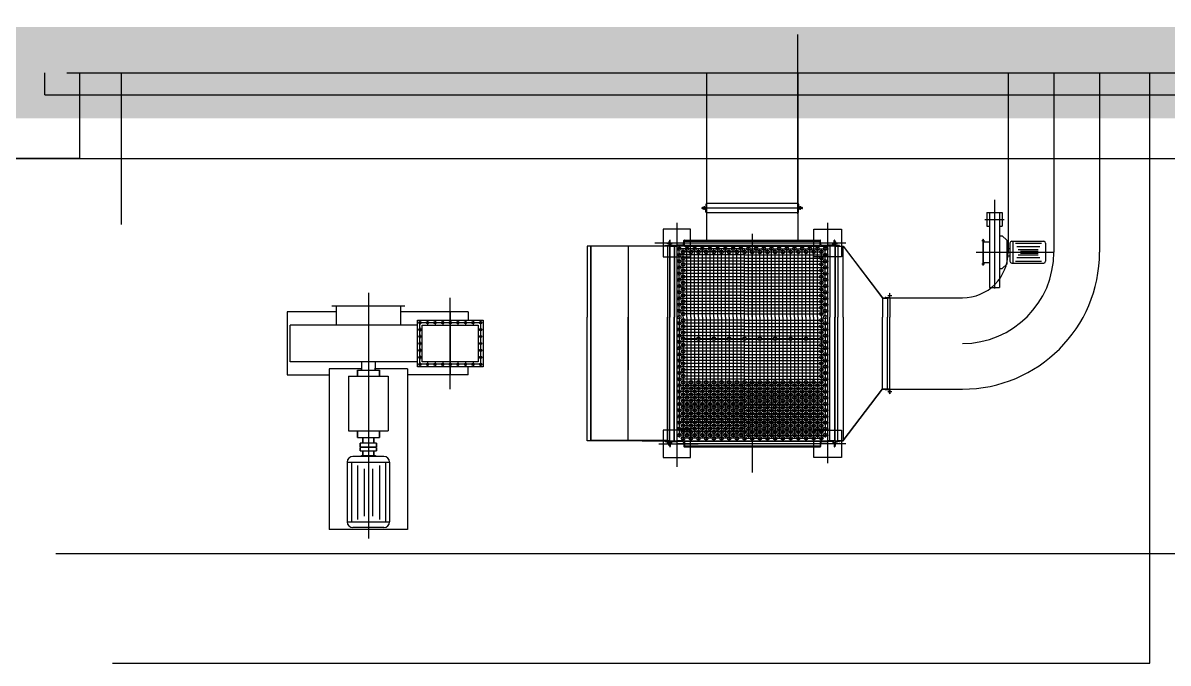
# Model space of a CAD drawing. Header units: metres. Extents: x -170 to 1091, y -90 to 504.
# Drawn here: x 223.02 to 235.55, y 76.24 to 83.24 of the extents above; entities that cross this region are included whole.
import ezdxf

# ---------------------------------------------------------------- set-up
doc = ezdxf.new("R2010")
doc.units = ezdxf.units.M
for name, pattern in [('PF_CENTER', [400, 250, -50, 50, -50]), ('PF_DASHED', [150, 100, -50]), ('PF_DIVIDE', [250, 100, -50, 0, -50, 0, -50])]:
    doc.linetypes.add(name, pattern=pattern)
for name, color, linetype in [('01', 7, 'CONTINUOUS'), ('02', 1, 'CONTINUOUS'), ('04', 2, 'PF_DASHED'), ('05', 4, 'PF_CENTER'), ('07', 6, 'PF_DIVIDE'), ('TKX', 3, 'CONTINUOUS')]:
    doc.layers.add(name, color=color, linetype=linetype)

msp = doc.modelspace()

# ---------------------------------------------------------------- linework, layer by layer
for p, q in [((226.4, 80.148, 0), (227.2, 80.148, 0)), ((226.45, 79.935, 0), (226.45, 80.148, 0)), ((227.15, 80.148, 0), (227.15, 79.935, 0)), ((227.336, 79.935, 0), (225.946, 79.935, 0)), ((226.68, 79.442, 0), (226.92, 79.442, 0)), ((226.68, 79.442, 0), (226.68, 79.376, 0)), ((226.68, 79.376, 0), (226.68, 79.442, 0)), ((226.725, 79.535, 0), (226.725, 79.442, 0)), ((226.725, 79.442, 0), (226.725, 79.465, 0)), ((226.875, 79.535, 0), (226.875, 79.442, 0)), ((226.875, 79.442, 0), (226.875, 79.465, 0)), ((226.92, 79.442, 0), (226.92, 79.376, 0)), ((226.92, 79.376, 0), (226.92, 79.442, 0)), ((226.583, 79.376, 0), (226.583, 78.777, 0)), ((226.583, 79.376, 0), (227.018, 79.376, 0)), ((227.018, 79.376, 0), (227.018, 78.777, 0)), ((226.583, 78.777, 0), (227.018, 78.777, 0)), ((226.68, 78.704, 0), (226.68, 78.777, 0)), ((226.68, 78.777, 0), (226.68, 78.704, 0)), ((226.68, 78.704, 0), (226.92, 78.704, 0)), ((226.74, 78.642, 0), (226.74, 78.704, 0)), ((226.74, 78.704, 0), (226.74, 78.642, 0)), ((226.86, 78.642, 0), (226.86, 78.704, 0)), ((226.86, 78.704, 0), (226.86, 78.642, 0)), ((226.92, 78.704, 0), (226.92, 78.777, 0)), ((226.92, 78.777, 0), (226.92, 78.704, 0)), ((226.71, 78.642, 0), (226.71, 78.603, 0)), ((226.71, 78.603, 0), (226.71, 78.642, 0)), ((226.89, 78.642, 0), (226.71, 78.642, 0)), ((226.71, 78.603, 0), (226.89, 78.603, 0)), ((226.71, 78.597, 0), (226.71, 78.558, 0)), ((226.71, 78.558, 0), (226.71, 78.597, 0)), ((226.89, 78.597, 0), (226.71, 78.597, 0)), ((226.74, 78.597, 0), (226.74, 78.603, 0)), ((226.74, 78.603, 0), (226.74, 78.597, 0)), ((226.86, 78.597, 0), (226.86, 78.603, 0)), ((226.86, 78.603, 0), (226.86, 78.597, 0)), ((226.89, 78.642, 0), (226.89, 78.603, 0)), ((226.89, 78.603, 0), (226.89, 78.642, 0)), ((226.89, 78.597, 0), (226.89, 78.558, 0)), ((226.89, 78.558, 0), (226.89, 78.597, 0)), ((226.969, 78.499, 0), (226.631, 78.499, 0)), ((226.71, 78.558, 0), (226.89, 78.558, 0)), ((226.74, 78.51, 0), (226.74, 78.558, 0)), ((226.74, 78.558, 0), (226.74, 78.51, 0)), ((226.86, 78.51, 0), (226.86, 78.558, 0)), ((226.86, 78.558, 0), (226.86, 78.51, 0)), ((226.568, 78.436, 0), (227.032, 78.436, 0)), ((226.568, 78.436, 0), (226.568, 77.782, 0)), ((227.032, 78.436, 0), (227.032, 77.782, 0)), ((226.568, 77.782, 0), (227.032, 77.782, 0)), ((226.969, 77.719, 0), (226.631, 77.719, 0))]:
    msp.add_line(p, q)
at = {"ltscale": 8}
for p, q in [((230.263, 79.791, 0), (230.393, 79.791, 0)), ((230.263, 79.781, 0), (230.393, 79.781, 0)), ((230.431, 79.791, 0), (230.561, 79.791, 0)), ((230.431, 79.781, 0), (230.561, 79.781, 0)), ((230.599, 79.791, 0), (230.729, 79.791, 0)), ((230.599, 79.781, 0), (230.729, 79.781, 0)), ((230.767, 79.791, 0), (230.897, 79.791, 0)), ((230.767, 79.781, 0), (230.897, 79.781, 0)), ((230.935, 79.791, 0), (231.065, 79.791, 0)), ((230.935, 79.781, 0), (231.065, 79.781, 0)), ((231.103, 79.791, 0), (231.233, 79.791, 0)), ((231.103, 79.781, 0), (231.233, 79.781, 0)), ((231.271, 79.791, 0), (231.401, 79.791, 0)), ((231.271, 79.781, 0), (231.401, 79.781, 0)), ((231.439, 79.791, 0), (231.569, 79.791, 0)), ((231.439, 79.781, 0), (231.569, 79.781, 0)), ((231.607, 79.791, 0), (231.737, 79.791, 0)), ((231.607, 79.781, 0), (231.737, 79.781, 0))]:
    msp.add_line(p, q, dxfattribs=at)
at = {"linetype": 'Continuous', "const_width": 1, "elevation": 0}
msp.add_lwpolyline([(165.7, 127.024), (280.5, 127.024), (280.5, 82.699), (165.7, 82.699)], close=True, dxfattribs=at)
at = {"elevation": 0}
msp.add_lwpolyline([(226.877, 78.51), (226.877, 78.499), (226.723, 78.499), (226.723, 78.51)], close=True, dxfattribs=at)
for centre, start, end in [((226.631, 78.436, 0), 90, 180), ((226.969, 78.436, 0), 0, 90), ((226.969, 77.782, 0), 270, 0)]:
    msp.add_arc(centre, 0.063, start, end)
at = {"layer": '01', "ltscale": 8}
for p, q in [((230.5, 82.699, 0), (230.5, 80.867, 0)), ((231.5, 82.699, 0), (231.5, 80.867, 0)), ((233.8, 82.699, 0), (233.8, 80.735, 0)), ((234.8, 82.699, 0), (234.8, 80.735, 0)), ((230.5, 81.217, 0), (230.45, 81.217, 0)), ((230.5, 81.217, 0), (230.45, 81.217, 0)), ((231.55, 81.217, 0), (230.45, 81.217, 0)), ((230.456, 81.223, 0), (230.488, 81.223, 0)), ((230.456, 81.211, 0), (230.488, 81.211, 0)), ((230.494, 81.261, 0), (230.494, 81.229, 0)), ((230.494, 81.173, 0), (230.494, 81.205, 0)), ((231.5, 81.267, 0), (230.498, 81.267, 0)), ((231.5, 81.217, 0), (231.55, 81.217, 0)), ((231.5, 81.217, 0), (231.55, 81.217, 0)), ((231.506, 81.261, 0), (231.506, 81.229, 0)), ((231.506, 81.173, 0), (231.506, 81.205, 0)), ((231.544, 81.223, 0), (231.512, 81.223, 0)), ((231.544, 81.211, 0), (231.512, 81.211, 0)), ((231.5, 81.167, 0), (230.498, 81.167, 0)), ((233.565, 81.169, 0), (233.565, 81.018, 0)), ((233.565, 81.169, 0), (233.735, 81.169, 0)), ((233.596, 81.169, 0), (233.596, 80.348, 0)), ((233.705, 81.169, 0), (233.705, 80.348, 0)), ((233.735, 81.169, 0), (233.735, 81.018, 0)), ((230.325, 80.985, 0), (230.025, 80.985, 0)), ((230.025, 80.985, 0), (230.025, 80.685, 0)), ((230.325, 80.685, 0), (230.325, 80.985, 0)), ((231.675, 80.685, 0), (231.675, 80.985, 0)), ((231.675, 80.985, 0), (231.975, 80.985, 0)), ((231.975, 80.985, 0), (231.975, 80.685, 0)), ((233.565, 81.018, 0), (233.596, 81.018, 0)), ((233.705, 81.018, 0), (233.735, 81.018, 0)), ((233.705, 81.018, 0), (233.735, 81.018, 0)), ((230.089, 80.847, 0), (230.089, 80.813, 0)), ((230.094, 80.802, 0), (230.094, 80.852, 0)), ((230.097, 80.802, 0), (230.097, 80.867, 0)), ((230.106, 80.82, 0), (230.102, 80.863, 0)), ((230.248, 80.82, 0), (230.252, 80.863, 0)), ((230.257, 80.867, 0), (231.743, 80.867, 0)), ((230.257, 80.802, 0), (230.257, 80.867, 0)), ((230.257, 80.855, 0), (231.743, 80.855, 0)), ((231.743, 80.802, 0), (231.743, 80.867, 0)), ((231.752, 80.82, 0), (231.748, 80.863, 0)), ((231.894, 80.82, 0), (231.898, 80.863, 0)), ((231.903, 80.802, 0), (231.903, 80.867, 0)), ((231.906, 80.802, 0), (231.906, 80.852, 0)), ((231.911, 80.847, 0), (231.911, 80.813, 0)), ((233.524, 80.877, 0), (233.528, 80.877, 0)), ((233.524, 80.877, 0), (233.524, 80.593, 0)), ((233.524, 80.847, 0), (233.596, 80.847, 0)), ((233.528, 80.877, 0), (233.528, 80.593, 0)), ((233.705, 80.915, 0), (233.735, 80.915, 0)), ((233.785, 80.865, 0), (233.735, 80.915, 0)), ((233.785, 80.865, 0), (233.785, 80.605, 0)), ((233.82, 80.835, 0), (233.82, 80.635, 0)), ((233.84, 80.855, 0), (234.19, 80.855, 0)), ((233.85, 80.855, 0), (233.85, 80.615, 0)), ((234.209, 80.835, 0), (234.209, 80.635, 0)), ((230.044, 80.802, 0), (229.194, 80.802, 0)), ((229.194, 80.802, 0), (229.194, 80.024, 0)), ((229.234, 78.668, 0), (229.234, 80.802, 0)), ((229.237, 78.668, 0), (229.237, 80.802, 0)), ((230.074, 80.799, 0), (229.237, 80.799, 0)), ((229.644, 80.799, 0), (229.644, 79.446, 0)), ((230.094, 80.802, 0), (230.044, 80.802, 0)), ((230.049, 80.807, 0), (230.083, 80.807, 0)), ((230.074, 80.802, 0), (230.074, 80.024, 0)), ((230.094, 80.814, 0), (230.094, 80.024, 0)), ((230.097, 80.814, 0), (230.097, 80.024, 0)), ((230.097, 80.802, 0), (230.177, 80.802, 0)), ((230.116, 80.811, 0), (230.177, 80.811, 0)), ((230.15, 80.802, 0), (230.15, 80.024, 0)), ((230.238, 80.811, 0), (230.177, 80.811, 0)), ((230.257, 80.802, 0), (230.177, 80.802, 0)), ((230.257, 80.811, 0), (231.743, 80.811, 0)), ((230.257, 80.802, 0), (231.743, 80.802, 0)), ((231.743, 80.802, 0), (231.823, 80.802, 0)), ((231.762, 80.811, 0), (231.823, 80.811, 0)), ((231.884, 80.811, 0), (231.823, 80.811, 0)), ((231.903, 80.802, 0), (231.823, 80.802, 0)), ((231.85, 80.814, 0), (231.85, 80.024, 0)), ((231.903, 80.814, 0), (231.903, 80.024, 0)), ((231.906, 80.814, 0), (231.906, 80.024, 0)), ((231.906, 80.802, 0), (231.956, 80.802, 0)), ((231.951, 80.807, 0), (231.916, 80.807, 0)), ((231.936, 80.802, 0), (231.936, 80.024, 0)), ((231.936, 80.799, 0), (231.995, 80.799, 0)), ((231.956, 80.802, 0), (231.996, 80.802, 0)), ((231.995, 80.799, 0), (232.425, 80.232, 0)), ((231.995, 80.024, 0), (231.995, 80.799, 0)), ((231.996, 80.802, 0), (232.426, 80.235, 0)), ((233.785, 80.775, 0), (233.82, 80.775, 0)), ((233.785, 80.695, 0), (233.82, 80.695, 0)), ((230.025, 80.685, 0), (230.325, 80.685, 0)), ((231.975, 80.685, 0), (231.675, 80.685, 0)), ((233.524, 80.623, 0), (233.596, 80.623, 0)), ((233.524, 80.593, 0), (233.528, 80.593, 0)), ((233.785, 80.605, 0), (233.735, 80.555, 0)), ((233.84, 80.615, 0), (234.19, 80.615, 0)), ((233.705, 80.555, 0), (233.735, 80.555, 0)), ((233.596, 80.348, 0), (233.705, 80.348, 0)), ((232.425, 80.232, 0), (232.481, 80.232, 0)), ((232.426, 80.235, 0), (232.506, 80.235, 0)), ((232.426, 80.235, 0), (233.3, 80.235, 0)), ((232.426, 80.232, 0), (232.426, 80.024, 0)), ((232.506, 80.235, 0), (232.456, 80.235, 0)), ((232.461, 80.24, 0), (232.495, 80.24, 0)), ((232.481, 80.235, 0), (232.481, 80.024, 0)), ((232.501, 80.28, 0), (232.501, 80.246, 0)), ((232.506, 80.235, 0), (232.506, 80.285, 0)), ((232.506, 80.235, 0), (232.506, 80.024, 0)), ((225.91, 80.08, 0), (225.91, 79.39, 0)), ((226.45, 80.08, 0), (225.91, 80.08, 0)), ((227.89, 80.08, 0), (227.15, 80.08, 0)), ((227.89, 80.08, 0), (227.89, 79.99, 0)), ((227.336, 79.48, 0), (227.336, 79.99, 0)), ((227.336, 79.99, 0), (228.056, 79.99, 0)), ((228.056, 79.99, 0), (228.056, 79.48, 0)), ((229.194, 78.668, 0), (229.194, 80.024, 0)), ((229.644, 78.671, 0), (229.644, 80.024, 0)), ((230.074, 78.668, 0), (230.074, 80.024, 0)), ((230.094, 78.668, 0), (230.094, 80.024, 0)), ((230.097, 78.668, 0), (230.097, 80.024, 0)), ((230.15, 78.668, 0), (230.15, 80.024, 0)), ((231.85, 78.668, 0), (231.85, 80.024, 0)), ((231.903, 78.668, 0), (231.903, 80.024, 0)), ((231.906, 78.668, 0), (231.906, 80.024, 0)), ((231.936, 78.668, 0), (231.936, 80.024, 0)), ((231.995, 80.024, 0), (231.995, 78.671, 0)), ((232.426, 79.235, 0), (232.426, 80.024, 0)), ((232.481, 79.235, 0), (232.481, 80.024, 0)), ((232.506, 79.235, 0), (232.506, 80.024, 0)), ((225.946, 79.535, 0), (225.946, 79.935, 0)), ((227.39, 79.535, 0), (227.39, 79.935, 0)), ((227.39, 79.935, 0), (228.002, 79.935, 0)), ((228.002, 79.935, 0), (228.002, 79.535, 0)), ((226.371, 79.458, 0), (226.371, 77.7, 0)), ((226.725, 79.458, 0), (226.371, 79.458, 0)), ((227.229, 79.458, 0), (226.875, 79.458, 0)), ((227.229, 79.458, 0), (227.229, 77.7, 0)), ((228.056, 79.48, 0), (227.336, 79.48, 0)), ((228.002, 79.535, 0), (227.39, 79.535, 0)), ((227.89, 79.39, 0), (227.89, 79.48, 0)), ((225.91, 79.39, 0), (226.371, 79.39, 0)), ((227.89, 79.39, 0), (227.229, 79.39, 0)), ((231.995, 78.671, 0), (232.425, 79.238, 0)), ((231.996, 78.668, 0), (232.426, 79.235, 0)), ((232.425, 79.238, 0), (232.481, 79.238, 0)), ((232.426, 79.235, 0), (232.506, 79.235, 0)), ((232.426, 79.235, 0), (233.3, 79.235, 0)), ((232.506, 79.235, 0), (232.456, 79.235, 0)), ((232.461, 79.23, 0), (232.495, 79.23, 0)), ((232.501, 79.19, 0), (232.501, 79.225, 0)), ((232.506, 79.235, 0), (232.506, 79.185, 0)), ((230.325, 78.785, 0), (230.025, 78.785, 0)), ((230.025, 78.785, 0), (230.025, 78.485, 0)), ((230.325, 78.485, 0), (230.325, 78.785, 0)), ((231.675, 78.785, 0), (231.975, 78.785, 0)), ((231.675, 78.485, 0), (231.675, 78.785, 0)), ((231.975, 78.785, 0), (231.975, 78.485, 0)), ((230.044, 78.668, 0), (229.194, 78.668, 0)), ((230.074, 78.671, 0), (229.237, 78.671, 0)), ((229.795, 78.668, 0), (231.743, 78.668, 0)), ((230.094, 78.668, 0), (230.044, 78.668, 0)), ((230.049, 78.663, 0), (230.083, 78.663, 0)), ((230.089, 78.623, 0), (230.089, 78.658, 0)), ((230.094, 78.668, 0), (230.094, 78.618, 0)), ((230.097, 78.668, 0), (230.177, 78.668, 0)), ((230.097, 78.668, 0), (230.097, 78.603, 0)), ((230.106, 78.651, 0), (230.102, 78.608, 0)), ((230.116, 78.66, 0), (230.177, 78.66, 0)), ((230.257, 78.668, 0), (230.177, 78.668, 0)), ((230.238, 78.66, 0), (230.177, 78.66, 0)), ((230.248, 78.651, 0), (230.252, 78.608, 0)), ((230.257, 78.668, 0), (230.257, 78.603, 0)), ((230.257, 78.665, 0), (231.743, 78.665, 0)), ((230.257, 78.615, 0), (231.743, 78.615, 0)), ((230.257, 78.603, 0), (231.743, 78.603, 0)), ((231.743, 78.668, 0), (231.823, 78.668, 0)), ((231.743, 78.668, 0), (231.743, 78.603, 0)), ((231.752, 78.651, 0), (231.748, 78.608, 0)), ((231.762, 78.66, 0), (231.823, 78.66, 0)), ((231.903, 78.668, 0), (231.823, 78.668, 0)), ((231.884, 78.66, 0), (231.823, 78.66, 0)), ((231.894, 78.651, 0), (231.898, 78.608, 0)), ((231.903, 78.668, 0), (231.903, 78.603, 0)), ((231.906, 78.668, 0), (231.906, 78.618, 0)), ((231.906, 78.668, 0), (231.956, 78.668, 0)), ((231.911, 78.623, 0), (231.911, 78.658, 0)), ((231.951, 78.663, 0), (231.916, 78.663, 0)), ((231.936, 78.671, 0), (231.995, 78.671, 0)), ((231.956, 78.668, 0), (231.996, 78.668, 0)), ((230.025, 78.485, 0), (230.325, 78.485, 0)), ((231.975, 78.485, 0), (231.675, 78.485, 0)), ((227.229, 77.7, 0), (226.371, 77.7, 0))]:
    msp.add_line(p, q, dxfattribs=at)
at = {"layer": '01'}
msp.add_line((227.336, 79.535, 0), (225.946, 79.535, 0), dxfattribs=at)
at = {"layer": '01', "ltscale": 8}
for centre, radius in [((230.202, 80.772, 0), 0.02), ((230.202, 80.704, 0), 0.02), ((230.244, 80.738, 0), 0.02), ((230.286, 80.772, 0), 0.02), ((230.328, 80.738, 0), 0.02), ((230.37, 80.772, 0), 0.02), ((230.412, 80.738, 0), 0.02), ((230.454, 80.772, 0), 0.02), ((230.496, 80.738, 0), 0.02), ((230.538, 80.772, 0), 0.02), ((230.58, 80.738, 0), 0.02), ((230.622, 80.772, 0), 0.02), ((230.664, 80.738, 0), 0.02), ((230.706, 80.772, 0), 0.02), ((230.748, 80.738, 0), 0.02), ((230.79, 80.772, 0), 0.02), ((230.832, 80.738, 0), 0.02), ((230.874, 80.772, 0), 0.02), ((230.916, 80.738, 0), 0.02), ((230.958, 80.772, 0), 0.02), ((231, 80.738, 0), 0.02), ((231.042, 80.772, 0), 0.02), ((231.084, 80.738, 0), 0.02), ((231.126, 80.772, 0), 0.02), ((231.168, 80.738, 0), 0.02), ((231.21, 80.772, 0), 0.02), ((231.252, 80.738, 0), 0.02), ((231.294, 80.772, 0), 0.02), ((231.336, 80.738, 0), 0.02), ((231.378, 80.772, 0), 0.02), ((231.42, 80.738, 0), 0.02), ((231.462, 80.772, 0), 0.02), ((231.504, 80.738, 0), 0.02), ((231.546, 80.772, 0), 0.02), ((231.588, 80.738, 0), 0.02), ((231.63, 80.772, 0), 0.02), ((231.672, 80.738, 0), 0.02), ((231.714, 80.772, 0), 0.02), ((231.756, 80.738, 0), 0.02), ((231.798, 80.772, 0), 0.02), ((231.798, 80.704, 0), 0.02), ((230.202, 80.636, 0), 0.02), ((230.202, 80.568, 0), 0.02), ((230.244, 80.67, 0), 0.02), ((230.244, 80.602, 0), 0.02), ((231.756, 80.67, 0), 0.02), ((231.756, 80.602, 0), 0.02), ((231.798, 80.636, 0), 0.02), ((231.798, 80.568, 0), 0.02), ((230.202, 80.5, 0), 0.02), ((230.202, 80.432, 0), 0.02), ((230.244, 80.534, 0), 0.02), ((230.244, 80.466, 0), 0.02), ((231.756, 80.534, 0), 0.02), ((231.756, 80.466, 0), 0.02), ((231.798, 80.5, 0), 0.02), ((231.798, 80.432, 0), 0.02), ((230.202, 80.364, 0), 0.02), ((230.244, 80.398, 0), 0.02), ((230.244, 80.33, 0), 0.02), ((231.756, 80.398, 0), 0.02), ((231.756, 80.33, 0), 0.02), ((231.798, 80.364, 0), 0.02), ((230.202, 80.296, 0), 0.02), ((230.202, 80.228, 0), 0.02), ((230.244, 80.262, 0), 0.02), ((230.244, 80.194, 0), 0.02), ((231.756, 80.262, 0), 0.02), ((231.756, 80.194, 0), 0.02), ((231.798, 80.296, 0), 0.02), ((231.798, 80.228, 0), 0.02), ((230.202, 80.16, 0), 0.02), ((230.202, 80.092, 0), 0.02), ((230.244, 80.126, 0), 0.02), ((230.244, 80.058, 0), 0.02), ((231.756, 80.126, 0), 0.02), ((231.756, 80.058, 0), 0.02), ((231.798, 80.16, 0), 0.02), ((231.798, 80.092, 0), 0.02), ((227.364, 79.963, 0), 0.012), ((227.447, 79.963, 0), 0.012), ((227.53, 79.963, 0), 0.012), ((227.613, 79.963, 0), 0.012), ((227.696, 79.963, 0), 0.012), ((227.779, 79.963, 0), 0.012), ((227.862, 79.963, 0), 0.012), ((227.945, 79.963, 0), 0.012), ((228.028, 79.963, 0), 0.012), ((230.202, 80.024, 0), 0.02), ((230.202, 79.956, 0), 0.02), ((230.244, 79.99, 0), 0.02), ((230.244, 79.922, 0), 0.02), ((231.756, 79.99, 0), 0.02), ((231.756, 79.922, 0), 0.02), ((231.798, 80.024, 0), 0.02), ((231.798, 79.956, 0), 0.02), ((227.364, 79.887, 0), 0.012), ((227.364, 79.811, 0), 0.012), ((228.028, 79.887, 0), 0.012), ((228.028, 79.811, 0), 0.012), ((230.202, 79.888, 0), 0.02), ((230.202, 79.82, 0), 0.02), ((230.244, 79.854, 0), 0.02), ((231.756, 79.854, 0), 0.02), ((231.798, 79.888, 0), 0.02), ((231.798, 79.82, 0), 0.02), ((227.364, 79.735, 0), 0.012), ((228.028, 79.735, 0), 0.012), ((230.202, 79.752, 0), 0.02), ((230.202, 79.684, 0), 0.02), ((230.244, 79.786, 0), 0.02), ((230.244, 79.718, 0), 0.02), ((230.412, 79.786, 0), 0.02), ((230.58, 79.786, 0), 0.02), ((230.748, 79.786, 0), 0.02), ((230.916, 79.786, 0), 0.02), ((231.084, 79.786, 0), 0.02), ((231.252, 79.786, 0), 0.02), ((231.42, 79.786, 0), 0.02), ((231.588, 79.786, 0), 0.02), ((231.756, 79.786, 0), 0.02), ((231.756, 79.718, 0), 0.02), ((231.798, 79.752, 0), 0.02), ((231.798, 79.684, 0), 0.02), ((227.364, 79.659, 0), 0.012), ((227.364, 79.583, 0), 0.012), ((228.028, 79.659, 0), 0.012), ((228.028, 79.583, 0), 0.012), ((230.202, 79.616, 0), 0.02), ((230.202, 79.548, 0), 0.02), ((230.244, 79.65, 0), 0.02), ((230.244, 79.582, 0), 0.02), ((231.756, 79.65, 0), 0.02), ((231.756, 79.582, 0), 0.02), ((231.798, 79.616, 0), 0.02), ((231.798, 79.548, 0), 0.02), ((227.364, 79.507, 0), 0.012), ((227.447, 79.507, 0), 0.012), ((227.53, 79.507, 0), 0.012), ((227.613, 79.507, 0), 0.012), ((227.696, 79.507, 0), 0.012), ((227.779, 79.507, 0), 0.012), ((227.862, 79.507, 0), 0.012), ((227.945, 79.507, 0), 0.012), ((228.028, 79.507, 0), 0.012), ((230.202, 79.48, 0), 0.02), ((230.244, 79.514, 0), 0.02), ((230.244, 79.446, 0), 0.02), ((231.756, 79.514, 0), 0.02), ((231.756, 79.446, 0), 0.02), ((231.798, 79.48, 0), 0.02), ((230.202, 79.412, 0), 0.02), ((230.202, 79.344, 0), 0.02), ((230.244, 79.378, 0), 0.02), ((230.244, 79.31, 0), 0.02), ((230.328, 79.31, 0), 0.02), ((230.412, 79.31, 0), 0.02), ((230.496, 79.31, 0), 0.02), ((230.58, 79.31, 0), 0.02), ((230.664, 79.31, 0), 0.02), ((230.748, 79.31, 0), 0.02), ((230.832, 79.31, 0), 0.02), ((230.916, 79.31, 0), 0.02), ((231, 79.31, 0), 0.02), ((231.084, 79.31, 0), 0.02), ((231.168, 79.31, 0), 0.02), ((231.252, 79.31, 0), 0.02), ((231.336, 79.31, 0), 0.02), ((231.42, 79.31, 0), 0.02), ((231.504, 79.31, 0), 0.02), ((231.588, 79.31, 0), 0.02), ((231.672, 79.31, 0), 0.02), ((231.756, 79.378, 0), 0.02), ((231.756, 79.31, 0), 0.02), ((231.798, 79.412, 0), 0.02), ((231.798, 79.344, 0), 0.02), ((230.202, 79.276, 0), 0.02), ((230.202, 79.208, 0), 0.02), ((230.244, 79.242, 0), 0.02), ((230.244, 79.174, 0), 0.02), ((230.286, 79.276, 0), 0.02), ((230.286, 79.208, 0), 0.02), ((230.328, 79.242, 0), 0.02), ((230.328, 79.174, 0), 0.02), ((230.37, 79.276, 0), 0.02), ((230.37, 79.208, 0), 0.02), ((230.412, 79.242, 0), 0.02), ((230.412, 79.174, 0), 0.02), ((230.454, 79.276, 0), 0.02), ((230.454, 79.208, 0), 0.02), ((230.496, 79.242, 0), 0.02), ((230.496, 79.174, 0), 0.02), ((230.538, 79.276, 0), 0.02), ((230.538, 79.208, 0), 0.02), ((230.58, 79.242, 0), 0.02), ((230.58, 79.174, 0), 0.02), ((230.622, 79.276, 0), 0.02), ((230.622, 79.208, 0), 0.02), ((230.664, 79.242, 0), 0.02), ((230.664, 79.174, 0), 0.02), ((230.706, 79.276, 0), 0.02), ((230.706, 79.208, 0), 0.02), ((230.748, 79.242, 0), 0.02), ((230.748, 79.174, 0), 0.02), ((230.79, 79.276, 0), 0.02), ((230.79, 79.208, 0), 0.02), ((230.832, 79.242, 0), 0.02), ((230.832, 79.174, 0), 0.02), ((230.874, 79.276, 0), 0.02), ((230.874, 79.208, 0), 0.02), ((230.916, 79.242, 0), 0.02), ((230.916, 79.174, 0), 0.02), ((230.958, 79.276, 0), 0.02), ((230.958, 79.208, 0), 0.02), ((231, 79.242, 0), 0.02), ((231, 79.174, 0), 0.02), ((231.042, 79.276, 0), 0.02), ((231.042, 79.208, 0), 0.02), ((231.084, 79.242, 0), 0.02), ((231.084, 79.174, 0), 0.02), ((231.126, 79.276, 0), 0.02), ((231.126, 79.208, 0), 0.02), ((231.168, 79.242, 0), 0.02), ((231.168, 79.174, 0), 0.02), ((231.21, 79.276, 0), 0.02), ((231.21, 79.208, 0), 0.02), ((231.252, 79.242, 0), 0.02), ((231.252, 79.174, 0), 0.02), ((231.294, 79.276, 0), 0.02), ((231.294, 79.208, 0), 0.02), ((231.336, 79.242, 0), 0.02), ((231.336, 79.174, 0), 0.02), ((231.378, 79.276, 0), 0.02), ((231.378, 79.208, 0), 0.02), ((231.42, 79.242, 0), 0.02), ((231.42, 79.174, 0), 0.02), ((231.462, 79.276, 0), 0.02), ((231.462, 79.208, 0), 0.02), ((231.504, 79.242, 0), 0.02), ((231.504, 79.174, 0), 0.02), ((231.546, 79.276, 0), 0.02), ((231.546, 79.208, 0), 0.02), ((231.588, 79.242, 0), 0.02), ((231.588, 79.174, 0), 0.02), ((231.63, 79.276, 0), 0.02), ((231.63, 79.208, 0), 0.02), ((231.672, 79.242, 0), 0.02), ((231.672, 79.174, 0), 0.02), ((231.714, 79.276, 0), 0.02), ((231.714, 79.208, 0), 0.02), ((231.756, 79.242, 0), 0.02), ((231.756, 79.174, 0), 0.02), ((231.798, 79.276, 0), 0.02), ((231.798, 79.208, 0), 0.02), ((230.202, 79.14, 0), 0.02), ((230.202, 79.072, 0), 0.02), ((230.244, 79.106, 0), 0.02), ((230.286, 79.14, 0), 0.02), ((230.286, 79.072, 0), 0.02), ((230.328, 79.106, 0), 0.02), ((230.37, 79.14, 0), 0.02), ((230.37, 79.072, 0), 0.02), ((230.412, 79.106, 0), 0.02), ((230.454, 79.14, 0), 0.02), ((230.454, 79.072, 0), 0.02), ((230.496, 79.106, 0), 0.02), ((230.538, 79.14, 0), 0.02), ((230.538, 79.072, 0), 0.02), ((230.58, 79.106, 0), 0.02), ((230.622, 79.14, 0), 0.02), ((230.622, 79.072, 0), 0.02), ((230.664, 79.106, 0), 0.02), ((230.706, 79.14, 0), 0.02), ((230.706, 79.072, 0), 0.02), ((230.748, 79.106, 0), 0.02), ((230.79, 79.14, 0), 0.02), ((230.79, 79.072, 0), 0.02), ((230.832, 79.106, 0), 0.02), ((230.874, 79.14, 0), 0.02), ((230.874, 79.072, 0), 0.02), ((230.916, 79.106, 0), 0.02), ((230.958, 79.14, 0), 0.02), ((230.958, 79.072, 0), 0.02), ((231, 79.106, 0), 0.02), ((231.042, 79.14, 0), 0.02), ((231.042, 79.072, 0), 0.02), ((231.084, 79.106, 0), 0.02), ((231.126, 79.14, 0), 0.02), ((231.126, 79.072, 0), 0.02), ((231.168, 79.106, 0), 0.02), ((231.21, 79.14, 0), 0.02), ((231.21, 79.072, 0), 0.02), ((231.252, 79.106, 0), 0.02), ((231.294, 79.14, 0), 0.02), ((231.294, 79.072, 0), 0.02), ((231.336, 79.106, 0), 0.02), ((231.378, 79.14, 0), 0.02), ((231.378, 79.072, 0), 0.02), ((231.42, 79.106, 0), 0.02), ((231.462, 79.14, 0), 0.02), ((231.462, 79.072, 0), 0.02), ((231.504, 79.106, 0), 0.02), ((231.546, 79.14, 0), 0.02), ((231.546, 79.072, 0), 0.02), ((231.588, 79.106, 0), 0.02), ((231.63, 79.14, 0), 0.02), ((231.63, 79.072, 0), 0.02), ((231.672, 79.106, 0), 0.02), ((231.714, 79.14, 0), 0.02), ((231.714, 79.072, 0), 0.02), ((231.756, 79.106, 0), 0.02), ((231.798, 79.14, 0), 0.02), ((231.798, 79.072, 0), 0.02), ((230.202, 79.004, 0), 0.02), ((230.202, 78.936, 0), 0.02), ((230.244, 79.038, 0), 0.02), ((230.244, 78.97, 0), 0.02), ((230.286, 79.004, 0), 0.02), ((230.286, 78.936, 0), 0.02), ((230.328, 79.038, 0), 0.02), ((230.328, 78.97, 0), 0.02), ((230.37, 79.004, 0), 0.02), ((230.37, 78.936, 0), 0.02), ((230.412, 79.038, 0), 0.02), ((230.412, 78.97, 0), 0.02), ((230.454, 79.004, 0), 0.02), ((230.454, 78.936, 0), 0.02), ((230.496, 79.038, 0), 0.02), ((230.496, 78.97, 0), 0.02), ((230.538, 79.004, 0), 0.02), ((230.538, 78.936, 0), 0.02), ((230.58, 79.038, 0), 0.02), ((230.58, 78.97, 0), 0.02), ((230.622, 79.004, 0), 0.02), ((230.622, 78.936, 0), 0.02), ((230.664, 79.038, 0), 0.02), ((230.664, 78.97, 0), 0.02), ((230.706, 79.004, 0), 0.02), ((230.706, 78.936, 0), 0.02), ((230.748, 79.038, 0), 0.02), ((230.748, 78.97, 0), 0.02), ((230.79, 79.004, 0), 0.02), ((230.79, 78.936, 0), 0.02), ((230.832, 79.038, 0), 0.02), ((230.832, 78.97, 0), 0.02), ((230.874, 79.004, 0), 0.02), ((230.874, 78.936, 0), 0.02), ((230.916, 79.038, 0), 0.02), ((230.916, 78.97, 0), 0.02), ((230.958, 79.004, 0), 0.02), ((230.958, 78.936, 0), 0.02), ((231, 79.038, 0), 0.02), ((231, 78.97, 0), 0.02), ((231.042, 79.004, 0), 0.02), ((231.042, 78.936, 0), 0.02), ((231.084, 79.038, 0), 0.02), ((231.084, 78.97, 0), 0.02), ((231.126, 79.004, 0), 0.02), ((231.126, 78.936, 0), 0.02), ((231.168, 79.038, 0), 0.02), ((231.168, 78.97, 0), 0.02), ((231.21, 79.004, 0), 0.02), ((231.21, 78.936, 0), 0.02), ((231.252, 79.038, 0), 0.02), ((231.252, 78.97, 0), 0.02), ((231.294, 79.004, 0), 0.02), ((231.294, 78.936, 0), 0.02), ((231.336, 79.038, 0), 0.02), ((231.336, 78.97, 0), 0.02), ((231.378, 79.004, 0), 0.02), ((231.378, 78.936, 0), 0.02), ((231.42, 79.038, 0), 0.02), ((231.42, 78.97, 0), 0.02), ((231.462, 79.004, 0), 0.02), ((231.462, 78.936, 0), 0.02), ((231.504, 79.038, 0), 0.02), ((231.504, 78.97, 0), 0.02), ((231.546, 79.004, 0), 0.02), ((231.546, 78.936, 0), 0.02), ((231.588, 79.038, 0), 0.02), ((231.588, 78.97, 0), 0.02), ((231.63, 79.004, 0), 0.02), ((231.63, 78.936, 0), 0.02), ((231.672, 79.038, 0), 0.02), ((231.672, 78.97, 0), 0.02), ((231.714, 79.004, 0), 0.02), ((231.714, 78.936, 0), 0.02), ((231.756, 79.038, 0), 0.02), ((231.756, 78.97, 0), 0.02), ((231.798, 79.004, 0), 0.02), ((231.798, 78.936, 0), 0.02), ((230.202, 78.868, 0), 0.02), ((230.202, 78.8, 0), 0.02), ((230.244, 78.902, 0), 0.02), ((230.244, 78.834, 0), 0.02), ((230.286, 78.868, 0), 0.02), ((230.286, 78.8, 0), 0.02), ((230.328, 78.902, 0), 0.02), ((230.328, 78.834, 0), 0.02), ((230.37, 78.868, 0), 0.02), ((230.37, 78.8, 0), 0.02), ((230.412, 78.902, 0), 0.02), ((230.412, 78.834, 0), 0.02), ((230.454, 78.868, 0), 0.02), ((230.454, 78.8, 0), 0.02), ((230.496, 78.902, 0), 0.02), ((230.496, 78.834, 0), 0.02), ((230.538, 78.868, 0), 0.02), ((230.538, 78.8, 0), 0.02), ((230.58, 78.902, 0), 0.02), ((230.58, 78.834, 0), 0.02), ((230.622, 78.868, 0), 0.02), ((230.622, 78.8, 0), 0.02), ((230.664, 78.902, 0), 0.02), ((230.664, 78.834, 0), 0.02), ((230.706, 78.868, 0), 0.02), ((230.706, 78.8, 0), 0.02), ((230.748, 78.902, 0), 0.02), ((230.748, 78.834, 0), 0.02), ((230.79, 78.868, 0), 0.02), ((230.79, 78.8, 0), 0.02), ((230.832, 78.902, 0), 0.02), ((230.832, 78.834, 0), 0.02), ((230.874, 78.868, 0), 0.02), ((230.874, 78.8, 0), 0.02), ((230.916, 78.902, 0), 0.02), ((230.916, 78.834, 0), 0.02), ((230.958, 78.868, 0), 0.02), ((230.958, 78.8, 0), 0.02), ((231, 78.902, 0), 0.02), ((231, 78.834, 0), 0.02), ((231.042, 78.868, 0), 0.02), ((231.042, 78.8, 0), 0.02), ((231.084, 78.902, 0), 0.02), ((231.084, 78.834, 0), 0.02), ((231.126, 78.868, 0), 0.02), ((231.126, 78.8, 0), 0.02), ((231.168, 78.902, 0), 0.02), ((231.168, 78.834, 0), 0.02), ((231.21, 78.868, 0), 0.02), ((231.21, 78.8, 0), 0.02), ((231.252, 78.902, 0), 0.02), ((231.252, 78.834, 0), 0.02), ((231.294, 78.868, 0), 0.02), ((231.294, 78.8, 0), 0.02), ((231.336, 78.902, 0), 0.02), ((231.336, 78.834, 0), 0.02), ((231.378, 78.868, 0), 0.02), ((231.378, 78.8, 0), 0.02), ((231.42, 78.902, 0), 0.02), ((231.42, 78.834, 0), 0.02), ((231.462, 78.868, 0), 0.02), ((231.462, 78.8, 0), 0.02), ((231.504, 78.902, 0), 0.02), ((231.504, 78.834, 0), 0.02), ((231.546, 78.868, 0), 0.02), ((231.546, 78.8, 0), 0.02), ((231.588, 78.902, 0), 0.02), ((231.588, 78.834, 0), 0.02), ((231.63, 78.868, 0), 0.02), ((231.63, 78.8, 0), 0.02), ((231.672, 78.902, 0), 0.02), ((231.672, 78.834, 0), 0.02), ((231.714, 78.868, 0), 0.02), ((231.714, 78.8, 0), 0.02), ((231.756, 78.902, 0), 0.02), ((231.756, 78.834, 0), 0.02), ((231.798, 78.868, 0), 0.02), ((231.798, 78.8, 0), 0.02), ((230.202, 78.732, 0), 0.02), ((230.244, 78.766, 0), 0.02), ((230.244, 78.698, 0), 0.02), ((230.286, 78.732, 0), 0.02), ((230.328, 78.766, 0), 0.02), ((230.328, 78.698, 0), 0.02), ((230.37, 78.732, 0), 0.02), ((230.412, 78.766, 0), 0.02), ((230.412, 78.698, 0), 0.02), ((230.454, 78.732, 0), 0.02), ((230.496, 78.766, 0), 0.02), ((230.496, 78.698, 0), 0.02), ((230.538, 78.732, 0), 0.02), ((230.58, 78.766, 0), 0.02), ((230.58, 78.698, 0), 0.02), ((230.622, 78.732, 0), 0.02), ((230.664, 78.766, 0), 0.02), ((230.664, 78.698, 0), 0.02), ((230.706, 78.732, 0), 0.02), ((230.748, 78.766, 0), 0.02), ((230.748, 78.698, 0), 0.02), ((230.79, 78.732, 0), 0.02), ((230.832, 78.766, 0), 0.02), ((230.832, 78.698, 0), 0.02), ((230.874, 78.732, 0), 0.02), ((230.916, 78.766, 0), 0.02), ((230.916, 78.698, 0), 0.02), ((230.958, 78.732, 0), 0.02), ((231, 78.766, 0), 0.02), ((231, 78.698, 0), 0.02), ((231.042, 78.732, 0), 0.02), ((231.084, 78.766, 0), 0.02), ((231.084, 78.698, 0), 0.02), ((231.126, 78.732, 0), 0.02), ((231.168, 78.766, 0), 0.02), ((231.168, 78.698, 0), 0.02), ((231.21, 78.732, 0), 0.02), ((231.252, 78.766, 0), 0.02), ((231.252, 78.698, 0), 0.02), ((231.294, 78.732, 0), 0.02), ((231.336, 78.766, 0), 0.02), ((231.336, 78.698, 0), 0.02), ((231.378, 78.732, 0), 0.02), ((231.42, 78.766, 0), 0.02), ((231.42, 78.698, 0), 0.02), ((231.462, 78.732, 0), 0.02), ((231.504, 78.766, 0), 0.02), ((231.504, 78.698, 0), 0.02), ((231.546, 78.732, 0), 0.02), ((231.588, 78.766, 0), 0.02), ((231.588, 78.698, 0), 0.02), ((231.63, 78.732, 0), 0.02), ((231.672, 78.766, 0), 0.02), ((231.672, 78.698, 0), 0.02), ((231.714, 78.732, 0), 0.02), ((231.756, 78.766, 0), 0.02), ((231.756, 78.698, 0), 0.02), ((231.798, 78.732, 0), 0.02)]:
    msp.add_circle(centre, radius, dxfattribs=at)
for centre, radius, start, end in [((230.455, 81.218, 0), 0.00499, 76.6899, 193.3101), ((230.455, 81.216, 0), 0.00499, 166.6899, 283.3101), ((230.488, 81.229, 0), 0.006, 270, 0), ((230.488, 81.205, 0), 0.006, 0, 90), ((230.499, 81.262, 0), 0.00499, 76.6899, 193.3101), ((231.501, 81.262, 0), 0.00499, 346.6899, 103.3101), ((231.512, 81.229, 0), 0.006, 180, 270), ((231.512, 81.205, 0), 0.006, 90, 180), ((231.545, 81.218, 0), 0.00499, 346.6899, 103.3101), ((231.545, 81.216, 0), 0.00499, 256.6899, 13.3101), ((230.499, 81.172, 0), 0.00499, 166.6899, 283.3101), ((231.501, 81.172, 0), 0.00499, 256.6899, 13.3101), ((230.093, 80.848, 0), 0.00416, 76.6899, 193.3101), ((230.097, 80.862, 0), 0.005, 5.71, 90), ((230.116, 80.821, 0), 0.01, 185.71, 270), ((230.238, 80.821, 0), 0.01, 270, 354.29), ((230.257, 80.862, 0), 0.005, 90, 174.29), ((231.743, 80.862, 0), 0.005, 5.71, 90), ((231.762, 80.821, 0), 0.01, 185.71, 270), ((231.884, 80.821, 0), 0.01, 270, 354.29), ((231.903, 80.862, 0), 0.005, 90, 174.29), ((231.907, 80.848, 0), 0.00416, 346.6899, 103.3101), ((233.84, 80.835, 0), 0.02, 90, 180), ((234.19, 80.835, 0), 0.02, 0, 90), ((230.048, 80.803, 0), 0.00416, 76.6899, 193.3101), ((230.083, 80.813, 0), 0.0055, 270, 0), ((231.916, 80.813, 0), 0.0055, 180, 270), ((231.952, 80.803, 0), 0.00416, 346.6899, 103.3101), ((233.3, 80.735, 0), 1.5, 270, 0), ((233.3, 80.735, 0), 0.5, 270, 0), ((233.84, 80.635, 0), 0.02, 180, 270), ((234.19, 80.635, 0), 0.02, 270, 0), ((232.46, 80.236, 0), 0.00416, 76.6899, 193.3101), ((232.495, 80.246, 0), 0.0055, 270, 0), ((232.505, 80.281, 0), 0.00416, 76.6899, 193.3101), ((232.46, 79.234, 0), 0.00416, 166.6899, 283.3101), ((232.495, 79.225, 0), 0.0055, 0, 90), ((232.505, 79.189, 0), 0.00416, 166.6899, 283.3101), ((230.048, 78.667, 0), 0.00416, 166.6899, 283.3101), ((230.083, 78.658, 0), 0.0055, 0, 90), ((230.093, 78.622, 0), 0.00416, 166.6899, 283.3101), ((230.097, 78.608, 0), 0.005, 270, 354.29), ((230.116, 78.65, 0), 0.01, 90, 174.29), ((230.238, 78.65, 0), 0.01, 5.71, 90), ((230.257, 78.608, 0), 0.005, 185.71, 270), ((231.743, 78.608, 0), 0.005, 270, 354.29), ((231.762, 78.65, 0), 0.01, 90, 174.29), ((231.884, 78.65, 0), 0.01, 5.71, 90), ((231.903, 78.608, 0), 0.005, 185.71, 270), ((231.907, 78.622, 0), 0.00416, 256.6899, 13.3101), ((231.916, 78.658, 0), 0.0055, 90, 180), ((231.952, 78.667, 0), 0.00416, 256.6899, 13.3101)]:
    msp.add_arc(centre, radius, start, end, dxfattribs=at)
at = {"layer": '01'}
msp.add_arc((226.631, 77.782, 0), 0.063, 180, 270, dxfattribs=at)
at = {"layer": '01', "ltscale": 8}
for p in [(230.5, 81.217, 0), (230.5, 81.217, 0), (231.5, 81.217, 0), (231.5, 81.217, 0), (230.094, 80.802, 0), (231.906, 80.802, 0), (232.506, 80.235, 0), (232.506, 79.235, 0), (230.094, 78.668, 0), (231.906, 78.668, 0)]:
    msp.add_point(p, dxfattribs=at)
at = {"layer": '02', "ltscale": 8}
for p, q in [((231.5, 81.155, 0), (231.5, 83.119)), ((235.35, 76.235), (235.35, 82.699, 0)), ((233.882, 80.835, 0), (234.166, 80.835, 0)), ((233.896, 80.795, 0), (234.145, 80.795, 0)), ((233.908, 80.765, 0), (234.128, 80.765, 0)), ((233.908, 80.705, 0), (234.128, 80.705, 0)), ((233.936, 80.745, 0), (234.127, 80.745, 0)), ((233.936, 80.725, 0), (234.127, 80.725, 0)), ((233.882, 80.635, 0), (234.166, 80.635, 0)), ((233.896, 80.675, 0), (234.145, 80.675, 0)), ((224, 76.235, 0), (235.35, 76.235, 0))]:
    msp.add_line(p, q, dxfattribs=at)
at = {"layer": '02'}
for p, q in [((226.614, 78.431, 0), (226.614, 77.777, 0)), ((226.68, 78.399, 0), (226.68, 77.809, 0)), ((226.755, 78.363, 0), (226.755, 77.845, 0)), ((226.845, 78.363, 0), (226.845, 77.845, 0)), ((226.92, 78.399, 0), (226.92, 77.809, 0)), ((226.986, 78.431, 0), (226.986, 77.777, 0))]:
    msp.add_line(p, q, dxfattribs=at)
at = {"layer": '04', "ltscale": 8}
for p in [(230.144, 80.814, 0), (230.144, 78.668, 0)]:
    msp.add_line(p, (230.144, 80.024, 0), dxfattribs=at)
at = {"layer": '05', "ltscale": 8}
for p, q in [((224.1, 81.036), (224.1, 82.699)), ((234.3, 82.699), (234.3, 80.735)), ((230.475, 81.237, 0), (230.475, 81.2, 0)), ((230.475, 81.198, 0), (230.475, 81.234, 0)), ((231.525, 81.237, 0), (231.525, 81.2, 0)), ((231.525, 81.198, 0), (231.525, 81.234, 0)), ((233.65, 81.307, 0), (233.65, 80.337, 0)), ((233.545, 81.093, 0), (233.755, 81.093, 0)), ((233.65, 81.187, 0), (233.65, 81, 0)), ((230.175, 81.055, 0), (230.175, 80.623, 0)), ((231.825, 81.055, 0), (231.825, 80.623, 0)), ((232.023, 80.835, 0), (229.934, 80.835, 0)), ((230.124, 80.827, 0), (230.065, 80.827, 0)), ((230.175, 80.835, 0), (230.175, 78.386, 0)), ((231, 80.935, 0), (231, 78.323, 0)), ((231.933, 80.827, 0), (231.874, 80.827, 0)), ((233.511, 80.862, 0), (233.54, 80.862, 0)), ((230.916, 80.772, 0), (230.177, 80.772, 0)), ((230.916, 80.704, 0), (230.177, 80.704, 0)), ((230.202, 80.024, 0), (230.202, 80.797, 0)), ((230.916, 80.738, 0), (230.219, 80.738, 0)), ((230.244, 80.024, 0), (230.244, 80.763, 0)), ((230.286, 80.024, 0), (230.286, 80.797, 0)), ((230.328, 80.024, 0), (230.328, 80.763, 0)), ((230.37, 80.024, 0), (230.37, 80.797, 0)), ((230.412, 80.024, 0), (230.412, 80.763, 0)), ((230.454, 80.024, 0), (230.454, 80.797, 0)), ((230.496, 80.024, 0), (230.496, 80.763, 0)), ((230.538, 80.024, 0), (230.538, 80.797, 0)), ((230.58, 80.024, 0), (230.58, 80.763, 0)), ((230.622, 80.024, 0), (230.622, 80.797, 0)), ((230.664, 80.024, 0), (230.664, 80.763, 0)), ((230.706, 80.024, 0), (230.706, 80.797, 0)), ((230.748, 80.024, 0), (230.748, 80.763, 0)), ((230.79, 80.024, 0), (230.79, 80.797, 0)), ((230.832, 80.024, 0), (230.832, 80.763, 0)), ((230.874, 80.024, 0), (230.874, 80.797, 0)), ((230.916, 80.772, 0), (231.835, 80.772, 0)), ((230.916, 78.673, 0), (230.916, 80.763, 0)), ((230.916, 80.738, 0), (231.78, 80.738, 0)), ((230.916, 80.704, 0), (231.835, 80.704, 0)), ((230.958, 80.024, 0), (230.958, 80.797, 0)), ((231, 80.024, 0), (231, 80.763, 0)), ((231.042, 80.024, 0), (231.042, 80.797, 0)), ((231.084, 80.024, 0), (231.084, 80.763, 0)), ((231.126, 80.024, 0), (231.126, 80.797, 0)), ((231.168, 80.024, 0), (231.168, 80.763, 0)), ((231.21, 80.024, 0), (231.21, 80.797, 0)), ((231.252, 80.024, 0), (231.252, 80.763, 0)), ((231.294, 80.024, 0), (231.294, 80.797, 0)), ((231.336, 80.024, 0), (231.336, 80.763, 0)), ((231.378, 80.024, 0), (231.378, 80.797, 0)), ((231.42, 80.024, 0), (231.42, 80.763, 0)), ((231.462, 80.024, 0), (231.462, 80.797, 0)), ((231.504, 80.024, 0), (231.504, 80.763, 0)), ((231.546, 80.024, 0), (231.546, 80.797, 0)), ((231.588, 80.024, 0), (231.588, 80.763, 0)), ((231.63, 80.024, 0), (231.63, 80.797, 0)), ((231.672, 80.024, 0), (231.672, 80.763, 0)), ((231.714, 80.024, 0), (231.714, 80.797, 0)), ((231.756, 80.024, 0), (231.756, 80.763, 0)), ((231.798, 80.024, 0), (231.798, 80.797, 0)), ((233.45, 80.735, 0), (234.298, 80.735, 0)), ((230.916, 80.636, 0), (230.177, 80.636, 0)), ((230.916, 80.568, 0), (230.177, 80.568, 0)), ((230.916, 80.67, 0), (230.219, 80.67, 0)), ((230.916, 80.602, 0), (230.219, 80.602, 0)), ((230.916, 80.67, 0), (231.78, 80.67, 0)), ((230.916, 80.636, 0), (231.835, 80.636, 0)), ((230.916, 80.602, 0), (231.78, 80.602, 0)), ((230.916, 80.568, 0), (231.835, 80.568, 0)), ((231.825, 80.623, 0), (231.825, 78.423, 0)), ((233.512, 80.608, 0), (233.541, 80.608, 0)), ((230.916, 80.5, 0), (230.177, 80.5, 0)), ((230.916, 80.534, 0), (230.219, 80.534, 0)), ((230.916, 80.466, 0), (230.219, 80.466, 0)), ((230.916, 80.534, 0), (231.78, 80.534, 0)), ((230.916, 80.5, 0), (231.835, 80.5, 0)), ((230.916, 80.466, 0), (231.78, 80.466, 0)), ((230.916, 80.432, 0), (230.177, 80.432, 0)), ((230.916, 80.364, 0), (230.177, 80.364, 0)), ((230.916, 80.398, 0), (230.219, 80.398, 0)), ((230.916, 80.33, 0), (230.219, 80.33, 0)), ((230.916, 80.432, 0), (231.835, 80.432, 0)), ((230.916, 80.398, 0), (231.78, 80.398, 0)), ((230.916, 80.364, 0), (231.835, 80.364, 0)), ((230.916, 80.33, 0), (231.78, 80.33, 0)), ((226.8, 80.29, 0), (226.8, 77.599, 0)), ((227.696, 79.235, 0), (227.696, 80.235, 0)), ((230.916, 80.296, 0), (230.177, 80.296, 0)), ((230.916, 80.228, 0), (230.177, 80.228, 0)), ((230.916, 80.262, 0), (230.219, 80.262, 0)), ((230.916, 80.194, 0), (230.219, 80.194, 0)), ((230.916, 80.296, 0), (231.835, 80.296, 0)), ((230.916, 80.262, 0), (231.78, 80.262, 0)), ((230.916, 80.228, 0), (231.835, 80.228, 0)), ((230.916, 80.194, 0), (231.78, 80.194, 0)), ((232.483, 80.26, 0), (232.529, 80.26, 0)), ((227.696, 79.37, 0), (227.696, 80.101, 0)), ((227.696, 80.08, 0), (227.696, 79.391, 0)), ((230.916, 80.16, 0), (230.177, 80.16, 0)), ((230.916, 80.092, 0), (230.177, 80.092, 0)), ((230.916, 80.126, 0), (230.219, 80.126, 0)), ((230.916, 80.16, 0), (231.835, 80.16, 0)), ((230.916, 80.126, 0), (231.78, 80.126, 0)), ((230.916, 80.092, 0), (231.835, 80.092, 0)), ((227.381, 79.963, 0), (227.347, 79.963, 0)), ((227.357, 79.963, 0), (227.371, 79.963, 0)), ((227.364, 79.986, 0), (227.364, 79.94, 0)), ((227.364, 79.97, 0), (227.364, 79.957, 0)), ((227.364, 79.507, 0), (227.364, 79.963, 0)), ((227.364, 79.963, 0), (228.028, 79.963, 0)), ((227.464, 79.963, 0), (227.43, 79.963, 0)), ((227.44, 79.963, 0), (227.454, 79.963, 0)), ((227.447, 79.986, 0), (227.447, 79.94, 0)), ((227.447, 79.97, 0), (227.447, 79.957, 0)), ((227.547, 79.963, 0), (227.513, 79.963, 0)), ((227.523, 79.963, 0), (227.537, 79.963, 0)), ((227.53, 79.986, 0), (227.53, 79.94, 0)), ((227.53, 79.97, 0), (227.53, 79.957, 0)), ((227.63, 79.963, 0), (227.596, 79.963, 0)), ((227.606, 79.963, 0), (227.62, 79.963, 0)), ((227.613, 79.986, 0), (227.613, 79.94, 0)), ((227.613, 79.97, 0), (227.613, 79.957, 0)), ((227.713, 79.963, 0), (227.679, 79.963, 0)), ((227.689, 79.963, 0), (227.703, 79.963, 0)), ((227.696, 79.986, 0), (227.696, 79.94, 0)), ((227.696, 79.97, 0), (227.696, 79.957, 0)), ((227.796, 79.963, 0), (227.762, 79.963, 0)), ((227.772, 79.963, 0), (227.786, 79.963, 0)), ((227.779, 79.986, 0), (227.779, 79.94, 0)), ((227.779, 79.97, 0), (227.779, 79.957, 0)), ((227.879, 79.963, 0), (227.845, 79.963, 0)), ((227.855, 79.963, 0), (227.869, 79.963, 0)), ((227.862, 79.986, 0), (227.862, 79.94, 0)), ((227.862, 79.97, 0), (227.862, 79.957, 0)), ((227.962, 79.963, 0), (227.928, 79.963, 0)), ((227.938, 79.963, 0), (227.952, 79.963, 0)), ((227.945, 79.986, 0), (227.945, 79.94, 0)), ((227.945, 79.97, 0), (227.945, 79.957, 0)), ((228.045, 79.963, 0), (228.011, 79.963, 0)), ((228.021, 79.963, 0), (228.035, 79.963, 0)), ((228.028, 79.986, 0), (228.028, 79.94, 0)), ((228.028, 79.97, 0), (228.028, 79.957, 0)), ((228.028, 79.963, 0), (228.028, 79.507, 0)), ((230.916, 79.956, 0), (230.177, 79.956, 0)), ((230.202, 80.024, 0), (230.202, 78.707, 0)), ((230.916, 80.058, 0), (230.219, 80.058, 0)), ((230.916, 79.99, 0), (230.219, 79.99, 0)), ((230.244, 80.024, 0), (230.244, 78.673, 0)), ((230.286, 80.024, 0), (230.286, 78.707, 0)), ((230.328, 80.024, 0), (230.328, 78.673, 0)), ((230.37, 80.024, 0), (230.37, 78.707, 0)), ((230.412, 80.024, 0), (230.412, 78.673, 0)), ((230.454, 80.024, 0), (230.454, 78.707, 0)), ((230.496, 80.024, 0), (230.496, 78.673, 0)), ((230.538, 80.024, 0), (230.538, 78.707, 0)), ((230.58, 80.024, 0), (230.58, 78.673, 0)), ((230.622, 80.024, 0), (230.622, 78.707, 0)), ((230.664, 80.024, 0), (230.664, 78.673, 0)), ((230.706, 80.024, 0), (230.706, 78.707, 0)), ((230.748, 80.024, 0), (230.748, 78.673, 0)), ((230.79, 80.024, 0), (230.79, 78.707, 0)), ((230.832, 80.024, 0), (230.832, 78.673, 0)), ((230.874, 80.024, 0), (230.874, 78.707, 0)), ((230.916, 80.058, 0), (231.78, 80.058, 0)), ((230.916, 79.99, 0), (231.78, 79.99, 0)), ((230.916, 79.956, 0), (231.835, 79.956, 0)), ((230.958, 80.024, 0), (230.958, 78.707, 0)), ((231, 80.024, 0), (231, 78.673, 0)), ((231.042, 80.024, 0), (231.042, 78.707, 0)), ((231.084, 80.024, 0), (231.084, 78.673, 0)), ((231.126, 80.024, 0), (231.126, 78.707, 0)), ((231.168, 80.024, 0), (231.168, 78.673, 0)), ((231.21, 80.024, 0), (231.21, 78.707, 0)), ((231.252, 80.024, 0), (231.252, 78.673, 0)), ((231.294, 80.024, 0), (231.294, 78.707, 0)), ((231.336, 80.024, 0), (231.336, 78.673, 0)), ((231.378, 80.024, 0), (231.378, 78.707, 0)), ((231.42, 80.024, 0), (231.42, 78.673, 0)), ((231.462, 80.024, 0), (231.462, 78.707, 0)), ((231.504, 80.024, 0), (231.504, 78.673, 0)), ((231.546, 80.024, 0), (231.546, 78.707, 0)), ((231.588, 80.024, 0), (231.588, 78.673, 0)), ((231.63, 80.024, 0), (231.63, 78.707, 0)), ((231.672, 80.024, 0), (231.672, 78.673, 0)), ((231.714, 80.024, 0), (231.714, 78.707, 0)), ((231.756, 80.024, 0), (231.756, 78.673, 0)), ((231.798, 80.024, 0), (231.798, 78.707, 0)), ((227.381, 79.887, 0), (227.347, 79.887, 0)), ((227.357, 79.887, 0), (227.371, 79.887, 0)), ((227.364, 79.91, 0), (227.364, 79.864, 0)), ((227.364, 79.894, 0), (227.364, 79.881, 0)), ((227.364, 79.834, 0), (227.364, 79.788, 0)), ((227.364, 79.818, 0), (227.364, 79.805, 0)), ((228.045, 79.887, 0), (228.011, 79.887, 0)), ((228.021, 79.887, 0), (228.035, 79.887, 0)), ((228.028, 79.91, 0), (228.028, 79.864, 0)), ((228.028, 79.894, 0), (228.028, 79.881, 0)), ((228.028, 79.834, 0), (228.028, 79.788, 0)), ((228.028, 79.818, 0), (228.028, 79.805, 0)), ((230.916, 79.888, 0), (230.177, 79.888, 0)), ((230.916, 79.82, 0), (230.177, 79.82, 0)), ((230.916, 79.922, 0), (230.219, 79.922, 0)), ((230.916, 79.854, 0), (230.219, 79.854, 0)), ((230.916, 79.922, 0), (231.78, 79.922, 0)), ((230.916, 79.888, 0), (231.835, 79.888, 0)), ((230.916, 79.854, 0), (231.78, 79.854, 0)), ((230.916, 79.82, 0), (231.835, 79.82, 0)), ((227.381, 79.811, 0), (227.347, 79.811, 0)), ((227.381, 79.735, 0), (227.347, 79.735, 0)), ((227.357, 79.811, 0), (227.371, 79.811, 0)), ((227.357, 79.735, 0), (227.371, 79.735, 0)), ((227.364, 79.758, 0), (227.364, 79.712, 0)), ((227.364, 79.742, 0), (227.364, 79.729, 0)), ((228.045, 79.811, 0), (228.011, 79.811, 0)), ((228.045, 79.735, 0), (228.011, 79.735, 0)), ((228.021, 79.811, 0), (228.035, 79.811, 0)), ((228.021, 79.735, 0), (228.035, 79.735, 0)), ((228.028, 79.758, 0), (228.028, 79.712, 0)), ((228.028, 79.742, 0), (228.028, 79.729, 0)), ((230.916, 79.752, 0), (230.177, 79.752, 0)), ((230.916, 79.786, 0), (230.219, 79.786, 0)), ((230.916, 79.718, 0), (230.219, 79.718, 0)), ((230.916, 79.786, 0), (231.78, 79.786, 0)), ((230.916, 79.752, 0), (231.835, 79.752, 0)), ((230.916, 79.718, 0), (231.78, 79.718, 0)), ((227.381, 79.659, 0), (227.347, 79.659, 0)), ((227.381, 79.583, 0), (227.347, 79.583, 0)), ((227.357, 79.659, 0), (227.371, 79.659, 0)), ((227.357, 79.583, 0), (227.371, 79.583, 0)), ((227.364, 79.682, 0), (227.364, 79.636, 0)), ((227.364, 79.666, 0), (227.364, 79.653, 0)), ((227.364, 79.606, 0), (227.364, 79.56, 0)), ((227.364, 79.59, 0), (227.364, 79.577, 0)), ((228.045, 79.659, 0), (228.011, 79.659, 0)), ((228.045, 79.583, 0), (228.011, 79.583, 0)), ((228.021, 79.659, 0), (228.035, 79.659, 0)), ((228.021, 79.583, 0), (228.035, 79.583, 0)), ((228.028, 79.682, 0), (228.028, 79.636, 0)), ((228.028, 79.666, 0), (228.028, 79.653, 0)), ((228.028, 79.606, 0), (228.028, 79.56, 0)), ((228.028, 79.59, 0), (228.028, 79.577, 0)), ((230.916, 79.684, 0), (230.177, 79.684, 0)), ((230.916, 79.616, 0), (230.177, 79.616, 0)), ((230.916, 79.65, 0), (230.219, 79.65, 0)), ((230.916, 79.582, 0), (230.219, 79.582, 0)), ((230.916, 79.684, 0), (231.835, 79.684, 0)), ((230.916, 79.65, 0), (231.78, 79.65, 0)), ((230.916, 79.616, 0), (231.835, 79.616, 0)), ((230.916, 79.582, 0), (231.78, 79.582, 0)), ((227.381, 79.507, 0), (227.347, 79.507, 0)), ((227.357, 79.507, 0), (227.371, 79.507, 0)), ((227.364, 79.53, 0), (227.364, 79.484, 0)), ((227.364, 79.514, 0), (227.364, 79.501, 0)), ((228.028, 79.507, 0), (227.364, 79.507, 0)), ((227.464, 79.507, 0), (227.43, 79.507, 0)), ((227.44, 79.507, 0), (227.454, 79.507, 0)), ((227.447, 79.53, 0), (227.447, 79.484, 0)), ((227.447, 79.514, 0), (227.447, 79.501, 0)), ((227.547, 79.507, 0), (227.513, 79.507, 0)), ((227.523, 79.507, 0), (227.537, 79.507, 0)), ((227.53, 79.53, 0), (227.53, 79.484, 0)), ((227.53, 79.514, 0), (227.53, 79.501, 0)), ((227.63, 79.507, 0), (227.596, 79.507, 0)), ((227.606, 79.507, 0), (227.62, 79.507, 0)), ((227.613, 79.53, 0), (227.613, 79.484, 0)), ((227.613, 79.514, 0), (227.613, 79.501, 0)), ((227.713, 79.507, 0), (227.679, 79.507, 0)), ((227.689, 79.507, 0), (227.703, 79.507, 0)), ((227.696, 79.53, 0), (227.696, 79.484, 0)), ((227.696, 79.514, 0), (227.696, 79.501, 0)), ((227.796, 79.507, 0), (227.762, 79.507, 0)), ((227.772, 79.507, 0), (227.786, 79.507, 0)), ((227.779, 79.53, 0), (227.779, 79.484, 0)), ((227.779, 79.514, 0), (227.779, 79.501, 0)), ((227.879, 79.507, 0), (227.845, 79.507, 0)), ((227.855, 79.507, 0), (227.869, 79.507, 0)), ((227.862, 79.53, 0), (227.862, 79.484, 0)), ((227.862, 79.514, 0), (227.862, 79.501, 0)), ((227.962, 79.507, 0), (227.928, 79.507, 0)), ((227.938, 79.507, 0), (227.952, 79.507, 0)), ((227.945, 79.53, 0), (227.945, 79.484, 0)), ((227.945, 79.514, 0), (227.945, 79.501, 0)), ((228.045, 79.507, 0), (228.011, 79.507, 0)), ((228.021, 79.507, 0), (228.035, 79.507, 0)), ((228.028, 79.53, 0), (228.028, 79.484, 0)), ((228.028, 79.514, 0), (228.028, 79.501, 0)), ((230.916, 79.548, 0), (230.177, 79.548, 0)), ((230.916, 79.48, 0), (230.177, 79.48, 0)), ((230.916, 79.514, 0), (230.219, 79.514, 0)), ((230.916, 79.446, 0), (230.219, 79.446, 0)), ((230.916, 79.548, 0), (231.835, 79.548, 0)), ((230.916, 79.514, 0), (231.78, 79.514, 0)), ((230.916, 79.48, 0), (231.835, 79.48, 0)), ((230.916, 79.446, 0), (231.78, 79.446, 0)), ((230.916, 79.412, 0), (230.177, 79.412, 0)), ((230.916, 79.344, 0), (230.177, 79.344, 0)), ((230.916, 79.378, 0), (230.219, 79.378, 0)), ((230.916, 79.412, 0), (231.835, 79.412, 0)), ((230.916, 79.378, 0), (231.78, 79.378, 0)), ((230.916, 79.344, 0), (231.835, 79.344, 0)), ((231.823, 79.276, 0), (230.177, 79.276, 0)), ((230.916, 79.208, 0), (230.177, 79.208, 0)), ((230.916, 79.31, 0), (230.219, 79.31, 0)), ((230.916, 79.242, 0), (230.219, 79.242, 0)), ((230.916, 79.31, 0), (231.78, 79.31, 0)), ((230.916, 79.242, 0), (231.78, 79.242, 0)), ((230.916, 79.208, 0), (231.835, 79.208, 0)), ((232.483, 79.21, 0), (232.529, 79.21, 0)), ((230.916, 79.14, 0), (230.177, 79.14, 0)), ((230.916, 79.072, 0), (230.177, 79.072, 0)), ((230.916, 79.174, 0), (230.219, 79.174, 0)), ((230.916, 79.106, 0), (230.219, 79.106, 0)), ((230.916, 79.174, 0), (231.78, 79.174, 0)), ((230.916, 79.14, 0), (231.835, 79.14, 0)), ((230.916, 79.106, 0), (231.78, 79.106, 0)), ((230.916, 79.072, 0), (231.835, 79.072, 0)), ((230.916, 79.004, 0), (230.177, 79.004, 0)), ((230.916, 79.038, 0), (230.219, 79.038, 0)), ((230.916, 78.97, 0), (230.219, 78.97, 0)), ((230.916, 79.038, 0), (231.78, 79.038, 0)), ((230.916, 79.004, 0), (231.835, 79.004, 0)), ((230.916, 78.97, 0), (231.78, 78.97, 0)), ((230.916, 78.97, 0), (231.78, 78.97, 0)), ((230.916, 78.936, 0), (230.177, 78.936, 0)), ((230.916, 78.868, 0), (230.177, 78.868, 0)), ((230.916, 78.902, 0), (230.219, 78.902, 0)), ((230.916, 78.834, 0), (230.219, 78.834, 0)), ((230.916, 78.936, 0), (231.835, 78.936, 0)), ((230.916, 78.902, 0), (231.78, 78.902, 0)), ((230.916, 78.868, 0), (231.835, 78.868, 0)), ((230.916, 78.834, 0), (231.78, 78.834, 0)), ((230.916, 78.834, 0), (231.78, 78.834, 0)), ((230.916, 78.8, 0), (230.177, 78.8, 0)), ((230.916, 78.732, 0), (230.177, 78.732, 0)), ((230.916, 78.766, 0), (230.219, 78.766, 0)), ((230.916, 78.698, 0), (230.219, 78.698, 0)), ((230.916, 78.8, 0), (231.835, 78.8, 0)), ((230.916, 78.766, 0), (231.78, 78.766, 0)), ((230.916, 78.732, 0), (231.835, 78.732, 0)), ((230.916, 78.698, 0), (231.78, 78.698, 0)), ((230.916, 78.698, 0), (231.78, 78.698, 0)), ((229.977, 78.635, 0), (230.41, 78.635, 0)), ((230.124, 78.643, 0), (230.065, 78.643, 0)), ((231.59, 78.635, 0), (230.175, 78.635, 0)), ((232.023, 78.635, 0), (231.59, 78.635, 0)), ((231.933, 78.643, 0), (231.874, 78.643, 0))]:
    msp.add_line(p, q, dxfattribs=at)
msp.add_arc((233.3, 80.735, 0), 1, 270, 0, dxfattribs=at)
at = {"layer": '07', "ltscale": 8}
msp.add_line((223.38, 77.435, 0), (280.62, 77.435, 0), dxfattribs=at)
at = {"layer": 'TKX', "color": 3}
for p, q in [((223.26, 82.459), (223.26, 82.699)), ((223.5, 82.699), (239.25, 82.699)), ((223.64, 82.699), (223.64, 81.759)), ((223.26, 82.459), (239.25, 82.459)), ((223.64, 81.759), (207.55, 81.759)), ((222.56, 81.759), (238.65, 81.759))]:
    msp.add_line(p, q, dxfattribs=at)

doc.saveas('drawing.dxf')
